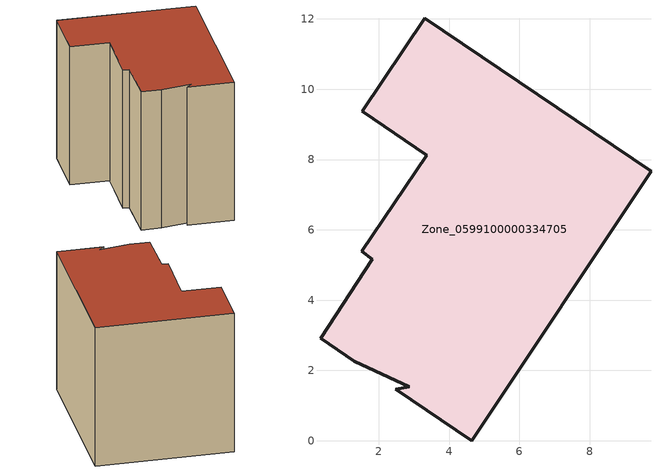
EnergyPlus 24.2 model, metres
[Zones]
Zone_0599100000334705
 floor ground (C_G): 2.87,1.54 1.3,2.26 0.34,2.91 1.81,5.17 1.52,5.39 3.36,8.12 1.53,9.37 3.31,12.02 9.74,7.67 4.64,0 2.47,1.47 z1.43
 wall outside (C_F): 9.74,7.67 3.31,12.02 1.53,9.37 3.36,8.12 1.52,5.39 1.81,5.17 0.34,2.91 1.3,2.26 2.87,1.54 2.47,1.47 4.64,0 9.74,7.67 z1.43:9.92
 roof outside (C_R): 1.3,2.26 2.87,1.54 2.47,1.47 4.64,0 9.74,7.67 3.31,12.02 1.53,9.37 3.36,8.12 1.52,5.39 1.81,5.17 0.34,2.91 z9.92
[BUILDING]
Pand.0599100000334705: North Axis=0; Terrain=City; Loads Convergence Tolerance Value=0.04; Temperature Convergence Tolerance Value=0.4; Solar Distribution=FullExterior; Maximum Number of Warmup Days=25; Minimum Number of Warmup Days=1
[Site:Location]
Rotterdam.The.Hague.AP_ZH_NLD Design_Conditions: Latitude=51.96; Longitude=4.45; Time Zone=1; Elevation=-4.5
[SITE:GROUNDTEMPERATURE:BUILDINGSURFACE]
18, 18, 18, 18, 18, 18, 18, 18, 18, 18, 18, 18
[MATERIAL] Thermal Absorptance=0.9; Solar Absorptance=0.7; Visible Absorptance=0.7
Name | Roughness | Thickness | Conductivity | Density | Specific Heat
G.TC.1975-1991 | MediumSmooth | 0.15 | 0.288461 | 540 | 1210
F.TC.1975-1991 | Rough | 0.3 | 0.230769 | 1920 | 840
R.TC.1975-1991 | MediumRough | 0.2 | 0.153846 | 1500 | 1000
[CONSTRUCTION]
C_G: G.TC.1975-1991
C_F: F.TC.1975-1991
C_R: R.TC.1975-1991
[ZONE]
Zone_0599100000334705: Type=1; Multiplier=1; Ceiling Height=Autocalculate; Volume=Autocalculate; Floor Area=autocalculate; Part of Total Floor Area=Yes
[ZONEINFILTRATION:DESIGNFLOWRATE]
Infil_Zone_0599100000334705: Zone or ZoneList or Space or SpaceList=Zone_0599100000334705; Schedule=AlwaysOn; Design Flow Rate Calculation Method=Flow/Area; Flow Rate per Floor Area=0.003; Constant Term Coefficient=1; Temperature Term Coefficient=0; Velocity Term Coefficient=0; Velocity Squared Term Coefficient=0
[HVACTEMPLATE:ZONE:IDEALLOADSAIRSYSTEM]
Zone_0599100000334705: Maximum Heating Supply Air Temperature=50; Minimum Cooling Supply Air Temperature=13; Maximum Heating Supply Air Humidity Ratio=0.0156; Minimum Cooling Supply Air Humidity Ratio=0.0077; Heating Limit=NoLimit; Cooling Limit=NoLimit; Dehumidification Control Type=ConstantSensibleHeatRatio; Cooling Sensible Heat Ratio=0.7; Dehumidification Setpoint=60; Humidification Control Type=None; Humidification Setpoint=30; Outdoor Air Method=None; Outdoor Air Flow Rate per Person=0.00944; Outdoor Air Flow Rate per Zone Floor Area=0; Outdoor Air Flow Rate per Zone=0; Demand Controlled Ventilation Type=None; Outdoor Air Economizer Type=NoEconomizer; Heat Recovery Type=None; Sensible Heat Recovery Effectiveness=0.7; Latent Heat Recovery Effectiveness=0.65
[ZONECONTROL:THERMOSTAT]
ThermostatControl_Zone_0599100000334705: Zone or ZoneList=Zone_0599100000334705; Control Type Schedule=DualSetpointControlType; Control 1=Thermostat_Zone_0599100000334705; Temperature Difference Between Cutout And Setpoint=0
[THERMOSTATSETPOINT:DUALSETPOINT]
Thermostat_Zone_0599100000334705: Heating Setpoint Temperature Schedule=HeatingSetpoint_Zone_0599100000334705; Cooling Setpoint Temperature Schedule=CoolingSetpoint_Zone_0599100000334705
[SCHEDULE:COMPACT]
HeatingSetpoint_Zone_0599100000334705: Through: 12/31, For: AllDays, Until: 24:00, 21
CoolingSetpoint_Zone_0599100000334705: Through: 12/31, For: AllDays, Until: 24:00, 24
DualSetpointControlType: Through: 12/31, For: AllDays, Until: 24:00, 4
AlwaysOn: Through: 12/31, For: AllDays, Until: 24:00, 1
